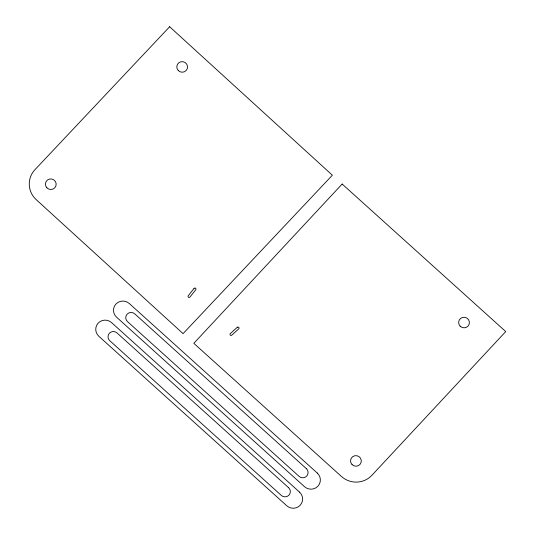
<?xml version="1.0" encoding="UTF-8"?>
<svg xmlns="http://www.w3.org/2000/svg" width="535" height="535" viewBox="0 0 535 535"><rect width="100%" height="100%" fill="white"/><g stroke="black" fill="none" stroke-linecap="round" stroke-linejoin="round"><path stroke-width="0.8" d="M194.038 288.439L188.287 295.715A1.077 1.057 16 0 0 188.44 297.206A1.077 1.057 16 0 0 189.952 297.065L195.777 289.702A1.077 1.057 16 0 0 195.542 288.225A1.077 1.057 16 0 0 194.038 288.439M342.153 184.033L193.83 343.323L341.45 476.464A21.574 21.153 16 0 0 371.879 475.321L505.735 331.566L342.153 184.033M169.642 26.75L34.922 169.722A21.574 21.153 16 0 0 36.233 199.662L183.077 333.639L332.355 175.206L169.642 26.75M237.293 327.3L230.311 333.606A1.077 1.057 16 0 0 230.291 335.104A1.077 1.057 16 0 0 231.815 335.137L238.717 328.898A1.077 1.057 16 0 0 238.811 327.407A1.077 1.057 16 0 0 237.293 327.3M317.262 473.034L129.33 303.539A9.496 9.309 16 0 0 115.941 304.04A9.496 9.309 16 0 0 116.597 317.215L304.529 486.71A9.496 9.309 16 0 0 317.917 486.201A9.496 9.309 16 0 0 317.262 473.034M306.328 468.6L134.767 313.871A5.397 5.29 16 0 0 127.156 314.159A5.397 5.29 16 0 0 127.531 321.642L299.092 476.371A5.397 5.29 16 0 0 306.702 476.083A5.397 5.29 16 0 0 306.328 468.6M299.513 492.093L111.574 322.598A9.496 9.309 16 0 0 98.186 323.107A9.496 9.309 16 0 0 98.841 336.274L286.773 505.769A9.496 9.309 16 0 0 300.162 505.267A9.496 9.309 16 0 0 299.513 492.093M288.572 487.666L117.011 332.937A5.397 5.29 16 0 0 109.407 333.225A5.397 5.29 16 0 0 109.775 340.708L281.336 495.437A5.397 5.29 16 0 0 288.947 495.149A5.397 5.29 16 0 0 288.572 487.666M178.282 70.553A5.397 5.29 16 0 0 187.344 68.473A5.397 5.29 16 0 0 180.897 61.772A5.397 5.29 16 0 0 178.282 70.553M46.906 187.825A5.397 5.29 16 0 0 55.968 185.745A5.397 5.29 16 0 0 49.521 179.051A5.397 5.29 16 0 0 46.906 187.825M460.154 326.176A5.397 5.29 16 0 0 469.202 324.043A5.397 5.29 16 0 0 462.715 317.382A5.397 5.29 16 0 0 460.154 326.176M352.05 464.567A5.397 5.29 16 0 0 361.098 462.434A5.397 5.29 16 0 0 354.611 455.773A5.397 5.29 16 0 0 352.05 464.567"/></g></svg>
